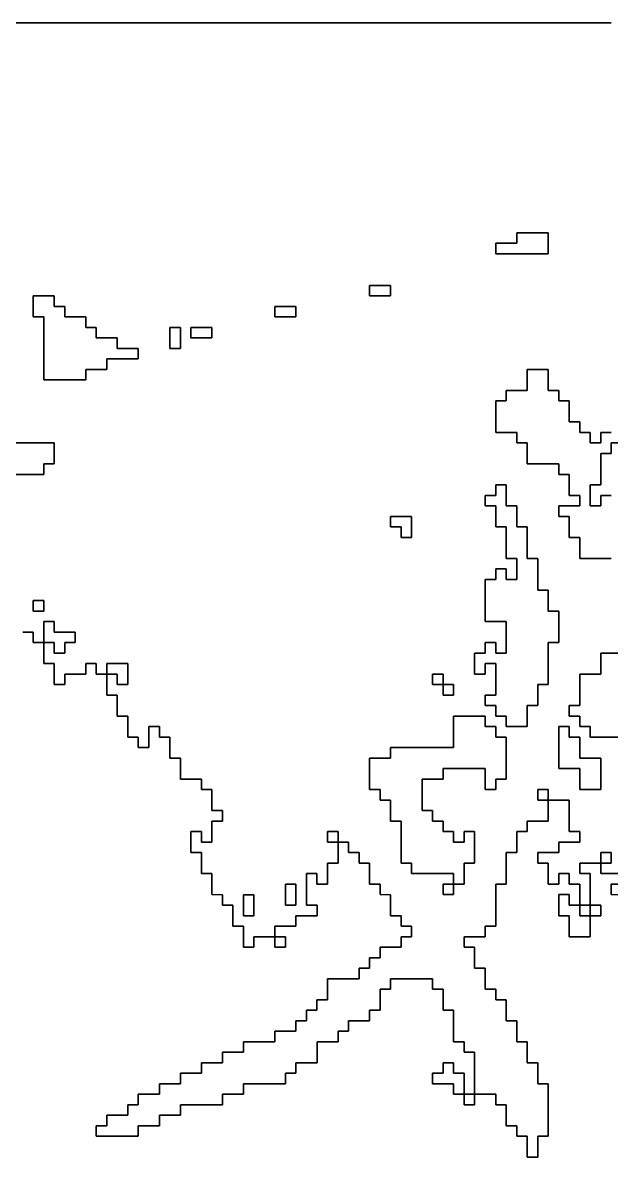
# Model space of a CAD drawing. Header units: metres. Extents: x 553506 to 563855, y 142925 to 150243.
# Drawn here: x 555128 to 555240, y 145784 to 146000 of the extents above; entities that cross this region are included whole.
import ezdxf

# ---------------------------------------------------------------- set-up
doc = ezdxf.new("R2010")
doc.units = ezdxf.units.M
doc.layers.add('C-FLOOD_ZONE_3', color=150, linetype='Continuous')

msp = doc.modelspace()

# ---------------------------------------------------------------- linework, layer by layer
at = {"layer": 'C-FLOOD_ZONE_3'}
for points in [[(555116.001, 146000), (555141.999, 146000), (555168.001, 146000), (555213.999, 146000), (555220.001, 146000), (555236, 146000), (555237.999, 146000), (555240.001, 146000)], [(555240.001, 146000), (555237.999, 146000), (555236, 146000), (555220.001, 146000), (555213.999, 146000), (555168.001, 146000), (555141.999, 146000), (555116.001, 146000)], [(555240.0006, 145898.0006), (555234.001, 145898.001), (555234.0006, 145902.0006), (555232.001, 145902.001), (555232.0006, 145906.0006), (555230.001, 145906.001), (555230.001, 145907.999), (555234.0006, 145907.9994), (555234.0006, 145910.0006), (555232.001, 145910.001), (555232.0006, 145914.0006), (555230.001, 145914.001), (555230.0006, 145916.0006), (555224.001, 145916.001), (555224.0006, 145920.0006), (555222.001, 145920.001), (555222.0006, 145922.0006), (555218.001, 145922.001), (555218.001, 145927.999), (555220.0006, 145927.9994), (555220.001, 145929.999), (555224.0006, 145929.9994), (555224.001, 145933.999), (555227.999, 145933.999), (555227.9994, 145929.9994), (555229.999, 145929.999), (555229.9994, 145927.9994), (555231.999, 145927.999), (555231.9994, 145923.9994), (555233.999, 145923.999), (555233.9994, 145921.9994), (555235.999, 145921.999), (555235.9994, 145919.9994), (555238.0006, 145919.9994), (555238.001, 145921.999), (555240.0006, 145921.9994)], [(555240.0006, 145921.9994), (555238.001, 145921.999), (555238.0006, 145919.9994), (555235.9994, 145919.9994), (555235.999, 145921.999), (555233.9994, 145921.9994), (555233.999, 145923.999), (555231.9994, 145923.9994), (555231.999, 145927.999), (555229.9994, 145927.9994), (555229.999, 145929.999), (555227.9994, 145929.9994), (555227.999, 145933.999), (555224.001, 145933.999), (555224.0006, 145929.9994), (555220.001, 145929.999), (555220.0006, 145927.9994), (555218.001, 145927.999), (555218.001, 145922.001), (555222.0006, 145922.0006), (555222.001, 145920.001), (555224.0006, 145920.0006), (555224.001, 145916.001), (555230.0006, 145916.0006), (555230.001, 145914.001), (555232.0006, 145914.0006), (555232.001, 145910.001), (555234.0006, 145910.0006), (555234.0006, 145907.9994), (555230.001, 145907.999), (555230.001, 145906.001), (555232.0006, 145906.0006), (555232.001, 145902.001), (555234.0006, 145902.0006), (555234.001, 145898.001), (555240.0006, 145898.0006)], [(555125.9994, 145919.9994), (555133.999, 145919.999), (555133.999, 145916.001), (555131.9994, 145916.0006), (555131.999, 145914.001), (555125.9994, 145914.0006)], [(555125.9994, 145914.0006), (555131.999, 145914.001), (555131.9994, 145916.0006), (555133.999, 145916.001), (555133.999, 145919.999), (555125.9994, 145919.9994)], [(555241.999, 145920.001), (555239.9994, 145920.0006), (555239.999, 145918.001), (555237.9994, 145918.0006), (555237.999, 145912.001), (555235.9994, 145912.0006), (555235.9994, 145907.9994), (555238.0006, 145907.9994), (555238.001, 145909.999), (555240.0006, 145909.9994)], [(555240.0006, 145909.9994), (555238.001, 145909.999), (555238.0006, 145907.9994), (555235.9994, 145907.9994), (555235.9994, 145912.0006), (555237.999, 145912.001), (555237.9994, 145918.0006), (555239.999, 145918.001), (555239.9994, 145920.0006), (555241.999, 145920.001)], [(555127.9994, 145883.9994), (555129.999, 145883.999), (555129.9994, 145881.9994), (555132, 145882), (555131.9994, 145877.9994), (555133.999, 145877.999), (555133.9994, 145873.9994), (555136.0006, 145873.9994), (555136.001, 145875.999), (555140.0006, 145875.9994), (555140.001, 145877.999), (555141.999, 145877.999), (555141.9994, 145875.9994), (555144, 145876), (555143.9994, 145871.9994), (555145.999, 145871.999), (555145.9994, 145867.9994), (555147.999, 145867.999), (555147.9994, 145863.9994), (555149.999, 145863.999), (555149.9994, 145861.9994), (555152.0006, 145861.9994), (555152.001, 145865.999), (555153.999, 145865.999), (555153.9994, 145863.9994), (555155.999, 145863.999), (555155.9994, 145859.9994), (555157.999, 145859.999), (555157.9994, 145855.9994), (555161.999, 145855.999), (555161.9994, 145853.9994), (555163.999, 145853.999), (555163.9994, 145849.9994), (555165.999, 145849.999), (555165.999, 145848.001), (555163.9994, 145848.0006), (555163.999, 145844.001), (555162.001, 145844.001), (555162.0006, 145846.0006), (555159.9994, 145846.0006), (555159.9994, 145841.9994), (555161.999, 145841.999), (555161.9994, 145837.9994), (555163.999, 145837.999), (555163.9994, 145833.9994), (555165.999, 145833.999), (555165.9994, 145831.9994), (555167.999, 145831.999), (555167.9994, 145827.9994), (555169.999, 145827.999), (555169.9994, 145823.9994), (555172.0006, 145823.9994), (555172.001, 145825.999), (555176, 145826), (555176.001, 145827.999), (555180.0006, 145827.9994), (555180.001, 145829.999), (555184.0006, 145829.9994), (555184.0006, 145832.0006), (555182.001, 145832.001), (555182.001, 145837.999), (555183.999, 145837.999), (555183.9994, 145835.9994), (555186.0006, 145835.9994), (555186.001, 145839.999), (555188.0006, 145839.9994), (555188, 145844), (555189.999, 145843.999), (555189.9994, 145841.9994), (555191.999, 145841.999), (555191.9994, 145839.9994), (555193.999, 145839.999), (555193.9994, 145835.9994), (555195.999, 145835.999), (555195.9994, 145833.9994), (555197.999, 145833.999), (555197.9994, 145829.9994), (555199.999, 145829.999), (555199.9994, 145827.9994), (555201.999, 145827.999), (555201.999, 145826.001), (555199.9994, 145826.0006), (555199.999, 145824.001), (555195.9994, 145824.0006), (555195.999, 145822.001), (555193.9994, 145822.0006), (555193.999, 145820.001), (555191.9994, 145820.0006), (555191.999, 145818.001), (555185.9994, 145818.0006), (555185.999, 145814.001), (555183.9994, 145814.0006), (555183.999, 145812.001), (555181.9994, 145812.0006), (555181.999, 145810.001), (555179.9994, 145810.0006), (555179.999, 145808.001), (555175.9994, 145808.0006), (555175.999, 145806.001), (555169.9994, 145806.0006), (555169.999, 145804.001), (555165.9994, 145804.0006), (555165.999, 145802.001), (555161.9994, 145802.0006), (555161.999, 145800.001), (555157.9994, 145800.0006), (555157.999, 145798.001), (555153.9994, 145798.0006), (555153.999, 145796.001), (555149.9994, 145796.0006), (555149.999, 145794.001), (555147.9994, 145794.0006), (555147.999, 145792.001), (555143.9994, 145792.0006), (555143.999, 145790.001), (555141.9994, 145790.0006), (555141.9994, 145787.9994), (555150.0006, 145787.9994), (555150.001, 145789.999), (555154.0006, 145789.9994), (555154.001, 145791.999), (555158.0006, 145791.9994), (555158.001, 145793.999), (555166.0006, 145793.9994), (555166.001, 145795.999), (555170.0006, 145795.9994), (555170.001, 145797.999), (555178.0006, 145797.9994), (555178.001, 145799.999), (555180.0006, 145799.9994), (555180.001, 145801.999), (555184.0006, 145801.9994), (555184.001, 145805.999), (555188.0006, 145805.9994), (555188.001, 145807.999), (555190.0006, 145807.9994), (555190.001, 145809.999), (555194.0006, 145809.9994), (555194.001, 145811.999), (555196.0006, 145811.9994), (555196.001, 145815.999), (555198.0006, 145815.9994), (555198.001, 145817.999), (555205.999, 145817.999), (555205.9994, 145815.9994), (555207.999, 145815.999), (555207.9994, 145811.9994), (555209.999, 145811.999), (555209.9994, 145805.9994), (555211.999, 145805.999), (555211.9994, 145803.9994), (555213.999, 145803.999), (555214, 145796), (555217.999, 145795.999), (555217.9994, 145793.9994), (555219.999, 145793.999), (555219.9994, 145789.9994), (555221.999, 145789.999), (555221.9994, 145787.9994), (555223.999, 145787.999), (555223.9994, 145783.9994), (555226.0006, 145783.9994), (555226.001, 145787.999), (555228.0006, 145787.9994), (555228.0006, 145798.0006), (555226.001, 145798.001), (555226.0006, 145802.0006), (555224.001, 145802.001), (555224.0006, 145806.0006), (555222.001, 145806.001), (555222.0006, 145810.0006), (555220.001, 145810.001), (555220.0006, 145814.0006), (555218.001, 145814.001), (555218.0006, 145816.0006), (555216.001, 145816.001), (555216.0006, 145820.0006), (555214.001, 145820.001), (555214.0006, 145824.0006), (555212.001, 145824.001), (555212.001, 145825.999), (555216.0006, 145825.9994), (555216.001, 145827.999), (555218.0006, 145827.9994), (555218.001, 145835.999), (555220.0006, 145835.9994), (555220.001, 145841.999), (555222.0006, 145841.9994), (555222.001, 145845.999), (555224.0006, 145845.9994), (555224.001, 145847.999), (555228.0006, 145847.9994), (555228, 145852), (555231.999, 145851.999), (555231.9994, 145845.9994), (555233.999, 145845.999), (555233.999, 145844.001), (555229.9994, 145844.0006), (555229.999, 145842.001), (555225.9994, 145842.0006), (555225.9994, 145839.9994), (555227.999, 145839.999), (555227.9994, 145835.9994), (555230.0006, 145835.9994), (555230.001, 145837.999), (555231.999, 145837.999), (555231.9994, 145835.9994), (555233.999, 145835.999), (555234, 145832), (555232.001, 145832.001), (555232.0006, 145834.0006), (555229.9994, 145834.0006), (555229.9994, 145829.9994), (555231.999, 145829.999), (555231.9994, 145825.9994), (555236.0006, 145825.9994), (555236, 145830), (555238.0006, 145829.9994), (555238.0006, 145832.0006), (555236, 145832), (555236.0006, 145838.0006), (555234.001, 145838.001), (555234.001, 145839.999), (555238, 145840), (555237.9994, 145837.9994), (555241.999, 145837.999)], [(555241.999, 145837.999), (555237.9994, 145837.9994), (555238, 145840), (555234.001, 145839.999), (555234.001, 145838.001), (555236.0006, 145838.0006), (555236, 145832), (555234, 145832), (555233.999, 145835.999), (555231.9994, 145835.9994), (555231.999, 145837.999), (555230.001, 145837.999), (555230.0006, 145835.9994), (555227.9994, 145835.9994), (555227.999, 145839.999), (555225.9994, 145839.9994), (555225.9994, 145842.0006), (555229.999, 145842.001), (555229.9994, 145844.0006), (555233.999, 145844.001), (555233.999, 145845.999), (555231.9994, 145845.9994), (555231.999, 145851.999), (555228, 145852), (555228.0006, 145847.9994), (555224.001, 145847.999), (555224.0006, 145845.9994), (555222.001, 145845.999), (555222.0006, 145841.9994), (555220.001, 145841.999), (555220.0006, 145835.9994), (555218.001, 145835.999), (555218.0006, 145827.9994), (555216.001, 145827.999), (555216.0006, 145825.9994), (555212.001, 145825.999), (555212.001, 145824.001), (555214.0006, 145824.0006), (555214.001, 145820.001), (555216.0006, 145820.0006), (555216.001, 145816.001), (555218.0006, 145816.0006), (555218.001, 145814.001), (555220.0006, 145814.0006), (555220.001, 145810.001), (555222.0006, 145810.0006), (555222.001, 145806.001), (555224.0006, 145806.0006), (555224.001, 145802.001), (555226.0006, 145802.0006), (555226.001, 145798.001), (555228.0006, 145798.0006), (555228.0006, 145787.9994), (555226.001, 145787.999), (555226.0006, 145783.9994), (555223.9994, 145783.9994), (555223.999, 145787.999), (555221.9994, 145787.9994), (555221.999, 145789.999), (555219.9994, 145789.9994), (555219.999, 145793.999), (555217.9994, 145793.9994), (555217.999, 145795.999), (555214, 145796), (555213.999, 145803.999), (555211.9994, 145803.9994), (555211.999, 145805.999), (555209.9994, 145805.9994), (555209.999, 145811.999), (555207.9994, 145811.9994), (555207.999, 145815.999), (555205.9994, 145815.9994), (555205.999, 145817.999), (555198.001, 145817.999), (555198.0006, 145815.9994), (555196.001, 145815.999), (555196.0006, 145811.9994), (555194.001, 145811.999), (555194.0006, 145809.9994), (555190.001, 145809.999), (555190.0006, 145807.9994), (555188.001, 145807.999), (555188.0006, 145805.9994), (555184.001, 145805.999), (555184.0006, 145801.9994), (555180.001, 145801.999), (555180.0006, 145799.9994), (555178.001, 145799.999), (555178.0006, 145797.9994), (555170.001, 145797.999), (555170.0006, 145795.9994), (555166.001, 145795.999), (555166.0006, 145793.9994), (555158.001, 145793.999), (555158.0006, 145791.9994), (555154.001, 145791.999), (555154.0006, 145789.9994), (555150.001, 145789.999), (555150.0006, 145787.9994), (555141.9994, 145787.9994), (555141.9994, 145790.0006), (555143.999, 145790.001), (555143.9994, 145792.0006), (555147.999, 145792.001), (555147.9994, 145794.0006), (555149.999, 145794.001), (555149.9994, 145796.0006), (555153.999, 145796.001), (555153.9994, 145798.0006), (555157.999, 145798.001), (555157.9994, 145800.0006), (555161.999, 145800.001), (555161.9994, 145802.0006), (555165.999, 145802.001), (555165.9994, 145804.0006), (555169.999, 145804.001), (555169.9994, 145806.0006), (555175.999, 145806.001), (555175.9994, 145808.0006), (555179.999, 145808.001), (555179.9994, 145810.0006), (555181.999, 145810.001), (555181.9994, 145812.0006), (555183.999, 145812.001), (555183.9994, 145814.0006), (555185.999, 145814.001), (555185.9994, 145818.0006), (555191.999, 145818.001), (555191.9994, 145820.0006), (555193.999, 145820.001), (555193.9994, 145822.0006), (555195.999, 145822.001), (555195.9994, 145824.0006), (555199.999, 145824.001), (555199.9994, 145826.0006), (555201.999, 145826.001), (555201.999, 145827.999), (555199.9994, 145827.9994), (555199.999, 145829.999), (555197.9994, 145829.9994), (555197.999, 145833.999), (555195.9994, 145833.9994), (555195.999, 145835.999), (555193.9994, 145835.9994), (555193.999, 145839.999), (555191.9994, 145839.9994), (555191.999, 145841.999), (555189.9994, 145841.9994), (555189.999, 145843.999), (555188, 145844), (555188.0006, 145839.9994), (555186.001, 145839.999), (555186.0006, 145835.9994), (555183.9994, 145835.9994), (555183.999, 145837.999), (555182.001, 145837.999), (555182.001, 145832.001), (555184.0006, 145832.0006), (555184.0006, 145829.9994), (555180.001, 145829.999), (555180.0006, 145827.9994), (555176.001, 145827.999), (555176, 145826), (555172.001, 145825.999), (555172.0006, 145823.9994), (555169.9994, 145823.9994), (555169.999, 145827.999), (555167.9994, 145827.9994), (555167.999, 145831.999), (555165.9994, 145831.9994), (555165.999, 145833.999), (555163.9994, 145833.9994), (555163.999, 145837.999), (555161.9994, 145837.9994), (555161.999, 145841.999), (555159.9994, 145841.9994), (555159.9994, 145846.0006), (555162.0006, 145846.0006), (555162.001, 145844.001), (555163.999, 145844.001), (555163.9994, 145848.0006), (555165.999, 145848.001), (555165.999, 145849.999), (555163.9994, 145849.9994), (555163.999, 145853.999), (555161.9994, 145853.9994), (555161.999, 145855.999), (555157.9994, 145855.9994), (555157.999, 145859.999), (555155.9994, 145859.9994), (555155.999, 145863.999), (555153.9994, 145863.9994), (555153.999, 145865.999), (555152.001, 145865.999), (555152.0006, 145861.9994), (555149.9994, 145861.9994), (555149.999, 145863.999), (555147.9994, 145863.9994), (555147.999, 145867.999), (555145.9994, 145867.9994), (555145.999, 145871.999), (555143.9994, 145871.9994), (555144, 145876), (555141.9994, 145875.9994), (555141.999, 145877.999), (555140.001, 145877.999), (555140.0006, 145875.9994), (555136.001, 145875.999), (555136.0006, 145873.9994), (555133.9994, 145873.9994), (555133.999, 145877.999), (555131.9994, 145877.9994), (555132, 145882), (555129.9994, 145881.9994), (555129.999, 145883.999), (555127.9994, 145883.9994)], [(555246.0006, 145864.0006), (555236.001, 145864.001), (555236.0006, 145866.0006), (555234.001, 145866.001), (555234.0006, 145868.0006), (555232.001, 145868.001), (555232.001, 145869.999), (555234.0006, 145869.9994), (555234.001, 145875.999), (555238.0006, 145875.9994), (555238.001, 145879.999), (555242.0006, 145879.9994)], [(555242.0006, 145879.9994), (555238.001, 145879.999), (555238.0006, 145875.9994), (555234.001, 145875.999), (555234.0006, 145869.9994), (555232.001, 145869.999), (555232.001, 145868.001), (555234.0006, 145868.0006), (555234.001, 145866.001), (555236.0006, 145866.0006), (555236.001, 145864.001), (555246.0006, 145864.0006)], [(555241.999, 145836.001), (555239.9994, 145836.0006), (555239.9994, 145833.9994), (555243.999, 145833.999)], [(555243.999, 145833.999), (555239.9994, 145833.9994), (555239.9994, 145836.0006), (555241.999, 145836.001)]]:
    msp.add_lwpolyline(points, dxfattribs=at)
for points in [[(555227.999, 145959.999), (555227.999, 145956.001), (555218.001, 145956.001), (555218.001, 145957.999), (555222.0006, 145957.9994), (555222.001, 145959.999), (555227.999, 145959.999)], [(555218.001, 145956.001), (555227.999, 145956.001), (555227.999, 145959.999), (555222.001, 145959.999), (555222.0006, 145957.9994), (555218.001, 145957.999), (555218.001, 145956.001)], [(555194.001, 145948.001), (555194.001, 145949.999), (555197.999, 145949.999), (555197.999, 145948.001), (555196, 145948.001), (555194.001, 145948.001)], [(555196, 145948.001), (555197.999, 145948.001), (555197.999, 145949.999), (555194.001, 145949.999), (555194.001, 145948.001), (555196, 145948.001)], [(555139.9994, 145941.9994), (555141.999, 145941.999), (555141.9994, 145939.9994), (555145.999, 145939.999), (555145.9994, 145937.9994), (555149.999, 145937.999), (555149.999, 145936.001), (555148, 145936.001), (555143.9994, 145936.0006), (555143.999, 145934.001), (555142, 145934.001), (555139.9994, 145934.0006), (555139.999, 145932.001), (555132.001, 145932.001), (555132.001, 145936), (555132.0006, 145944.0006), (555130.001, 145944.001), (555130.001, 145947.999), (555133.999, 145947.999), (555133.9994, 145945.9994), (555135.999, 145945.999), (555135.9994, 145943.9994), (555139.999, 145943.999), (555139.9994, 145941.9994)], [(555143.999, 145934.001), (555143.9994, 145936.0006), (555148, 145936.001), (555149.999, 145936.001), (555149.999, 145937.999), (555145.9994, 145937.9994), (555145.999, 145939.999), (555141.9994, 145939.9994), (555141.999, 145941.999), (555139.9994, 145941.9994), (555139.999, 145943.999), (555135.9994, 145943.9994), (555135.999, 145945.999), (555133.9994, 145945.9994), (555133.999, 145947.999), (555130.001, 145947.999), (555130.001, 145944.001), (555132.0006, 145944.0006), (555132.001, 145936), (555132.001, 145932.001), (555139.999, 145932.001), (555139.9994, 145934.0006), (555142, 145934.001), (555143.999, 145934.001)], [(555176.001, 145944.001), (555176.001, 145945.999), (555179.999, 145945.999), (555179.999, 145944.001), (555176.001, 145944.001)], [(555179.999, 145944.001), (555179.999, 145945.999), (555176.001, 145945.999), (555176.001, 145944.001), (555179.999, 145944.001)], [(555156.001, 145938.001), (555156.001, 145941.999), (555157.999, 145941.999), (555157.999, 145938.001), (555156.001, 145938.001)], [(555157.999, 145938.001), (555157.999, 145941.999), (555156.001, 145941.999), (555156.001, 145938.001), (555157.999, 145938.001)], [(555160.001, 145940.001), (555160.001, 145941.999), (555163.999, 145941.999), (555163.999, 145940.001), (555160.001, 145940.001)], [(555163.999, 145940.001), (555163.999, 145941.999), (555160.001, 145941.999), (555160.001, 145940.001), (555163.999, 145940.001)], [(555214.001, 145876.001), (555214.001, 145879.999), (555216.0006, 145879.9994), (555216.001, 145881.999), (555217.999, 145881.999), (555217.9994, 145879.9994), (555220.0006, 145879.9994), (555220.0006, 145886.0006), (555216.001, 145886.001), (555216.001, 145893.999), (555218.0006, 145893.9994), (555218.001, 145895.999), (555219.999, 145895.999), (555219.9994, 145893.9994), (555222.0006, 145893.9994), (555222.0006, 145898.0006), (555220.001, 145898.001), (555220.0006, 145904.0006), (555218.001, 145904.001), (555218.0006, 145908.0006), (555216.001, 145908.001), (555216.001, 145909.999), (555218.0006, 145909.9994), (555218.001, 145911.999), (555219.999, 145911.999), (555219.9994, 145907.9994), (555221.999, 145907.999), (555221.9994, 145903.9994), (555223.999, 145903.999), (555223.9994, 145897.9994), (555225.999, 145897.999), (555225.9994, 145891.9994), (555227.999, 145891.999), (555227.9994, 145887.9994), (555229.999, 145887.999), (555229.999, 145882.001), (555227.9994, 145882.0006), (555227.999, 145874.001), (555225.9994, 145874.0006), (555225.999, 145870.001), (555223.9994, 145870.0006), (555223.999, 145866.001), (555220.001, 145866.001), (555220.0006, 145868.0006), (555218.001, 145868.001), (555218.0006, 145870.0006), (555216.001, 145870.001), (555216.001, 145871.999), (555218.0006, 145871.9994), (555218.0006, 145878.0006), (555215.9994, 145878.0006), (555215.999, 145876.001), (555214.001, 145876.001)], [(555220.0006, 145904.0006), (555220.001, 145898.001), (555222.0006, 145898.0006), (555222.0006, 145893.9994), (555219.9994, 145893.9994), (555219.999, 145895.999), (555218.001, 145895.999), (555218.0006, 145893.9994), (555216.001, 145893.999), (555216.001, 145886.001), (555220.0006, 145886.0006), (555220.0006, 145879.9994), (555217.9994, 145879.9994), (555217.999, 145881.999), (555216.001, 145881.999), (555216.0006, 145879.9994), (555214.001, 145879.999), (555214.001, 145876.001), (555215.999, 145876.001), (555215.9994, 145878.0006), (555218.0006, 145878.0006), (555218.0006, 145871.9994), (555216.001, 145871.999), (555216.001, 145870.001), (555218.0006, 145870.0006), (555218.001, 145868.001), (555220.0006, 145868.0006), (555220.001, 145866.001), (555223.999, 145866.001), (555223.9994, 145870.0006), (555225.999, 145870.001), (555225.9994, 145874.0006), (555227.999, 145874.001), (555227.9994, 145882.0006), (555229.999, 145882.001), (555229.999, 145887.999), (555227.9994, 145887.9994), (555227.999, 145891.999), (555225.9994, 145891.9994), (555225.999, 145897.999), (555223.9994, 145897.9994), (555223.999, 145903.999), (555221.9994, 145903.9994), (555221.999, 145907.999), (555219.9994, 145907.9994), (555219.999, 145911.999), (555218.001, 145911.999), (555218.0006, 145909.9994), (555216.001, 145909.999), (555216.001, 145908.001), (555218.0006, 145908.0006), (555218.001, 145904.001), (555220.0006, 145904.0006)], [(555198.001, 145905.999), (555201.999, 145905.999), (555201.999, 145902.001), (555200.001, 145902.001), (555200.0006, 145904.0006), (555198.001, 145904.001), (555198.001, 145905.999)], [(555201.999, 145902.001), (555201.999, 145905.999), (555198.001, 145905.999), (555198.001, 145904.001), (555200.0006, 145904.0006), (555200.001, 145902.001), (555201.999, 145902.001)], [(555130.001, 145888.001), (555130.001, 145889.999), (555131.999, 145889.999), (555131.999, 145888.001), (555130.001, 145888.001)], [(555131.999, 145888.001), (555131.999, 145889.999), (555130.001, 145889.999), (555130.001, 145888.001), (555131.999, 145888.001)], [(555132.001, 145885.999), (555133.999, 145885.999), (555133.9994, 145883.9994), (555137.999, 145883.999), (555137.999, 145882.001), (555135.9994, 145882.0006), (555135.999, 145880.001), (555134.001, 145880.001), (555134.0006, 145882.0006), (555132, 145882), (555132.001, 145885.999)], [(555134.0006, 145882.0006), (555134.001, 145880.001), (555135.999, 145880.001), (555135.9994, 145882.0006), (555137.999, 145882.001), (555137.999, 145883.999), (555133.9994, 145883.9994), (555133.999, 145885.999), (555132.001, 145885.999), (555132, 145882), (555134.0006, 145882.0006)], [(555144.001, 145877.999), (555147.999, 145877.999), (555147.999, 145874.001), (555146.001, 145874.001), (555146.0006, 145876.0006), (555144, 145876), (555144.001, 145877.999)], [(555146.0006, 145876.0006), (555146.001, 145874.001), (555147.999, 145874.001), (555147.999, 145877.999), (555144.001, 145877.999), (555144, 145876), (555146.0006, 145876.0006)], [(555207.999, 145875.999), (555208, 145874), (555206.001, 145874.001), (555206.001, 145875.999), (555207.999, 145875.999)], [(555206.001, 145875.999), (555206.001, 145874.001), (555208, 145874), (555207.999, 145875.999), (555206.001, 145875.999)], [(555208.001, 145872.001), (555208, 145874), (555209.999, 145873.999), (555209.999, 145872.001), (555208.001, 145872.001)], [(555208.001, 145872.001), (555209.999, 145872.001), (555209.999, 145873.999), (555208, 145874), (555208.001, 145872.001)], [(555205.999, 145849.999), (555205.9994, 145847.9994), (555207.999, 145847.999), (555207.9994, 145845.9994), (555209.999, 145845.999), (555209.9994, 145843.9994), (555212.0006, 145843.9994), (555212.001, 145845.999), (555213.999, 145845.999), (555213.999, 145840.001), (555211.9994, 145840.0006), (555211.999, 145836.001), (555210, 145836), (555210.0006, 145838.0006), (555202.001, 145838.001), (555202.0006, 145840.0006), (555200.001, 145840.001), (555200.0006, 145848.0006), (555198.001, 145848.001), (555198.0006, 145852.0006), (555196.001, 145852.001), (555196.0006, 145854.0006), (555194.001, 145854.001), (555194.001, 145859.999), (555198.0006, 145859.9994), (555198.001, 145861.999), (555210.0006, 145861.9994), (555210.001, 145867.999), (555215.999, 145867.999), (555215.9994, 145865.9994), (555217.999, 145865.999), (555217.9994, 145863.9994), (555219.999, 145863.999), (555219.999, 145856.001), (555217.9994, 145856.0006), (555217.999, 145854.001), (555216.001, 145854.001), (555216.0006, 145858.0006), (555207.9994, 145858.0006), (555207.999, 145856.001), (555203.9994, 145856.0006), (555203.9994, 145849.9994), (555205.999, 145849.999)], [(555209.999, 145845.999), (555207.9994, 145845.9994), (555207.999, 145847.999), (555205.9994, 145847.9994), (555205.999, 145849.999), (555203.9994, 145849.9994), (555203.9994, 145856.0006), (555207.999, 145856.001), (555207.9994, 145858.0006), (555216.0006, 145858.0006), (555216.001, 145854.001), (555217.999, 145854.001), (555217.9994, 145856.0006), (555219.999, 145856.001), (555219.999, 145863.999), (555217.9994, 145863.9994), (555217.999, 145865.999), (555215.9994, 145865.9994), (555215.999, 145867.999), (555210.001, 145867.999), (555210.0006, 145861.9994), (555198.001, 145861.999), (555198.0006, 145859.9994), (555194.001, 145859.999), (555194.001, 145854.001), (555196.0006, 145854.0006), (555196.001, 145852.001), (555198.0006, 145852.0006), (555198.001, 145848.001), (555200.0006, 145848.0006), (555200.001, 145840.001), (555202.0006, 145840.0006), (555202.001, 145838.001), (555210.0006, 145838.0006), (555210, 145836), (555211.999, 145836.001), (555211.9994, 145840.0006), (555213.999, 145840.001), (555213.999, 145845.999), (555212.001, 145845.999), (555212.0006, 145843.9994), (555209.9994, 145843.9994), (555209.999, 145845.999)], [(555230.001, 145865.999), (555231.999, 145865.999), (555231.9994, 145863.9994), (555233.999, 145863.999), (555233.9994, 145859.9994), (555237.999, 145859.999), (555237.999, 145854.001), (555234.001, 145854.001), (555234.0006, 145858.0006), (555230.001, 145858.001), (555230.001, 145865.999)], [(555231.9994, 145863.9994), (555231.999, 145865.999), (555230.001, 145865.999), (555230.001, 145858.001), (555234.0006, 145858.0006), (555234.001, 145854.001), (555237.999, 145854.001), (555237.999, 145859.999), (555233.9994, 145859.9994), (555233.999, 145863.999), (555231.9994, 145863.9994)], [(555227.999, 145853.999), (555228, 145852), (555226.001, 145852.001), (555226.001, 145853.999), (555227.999, 145853.999)], [(555227.999, 145853.999), (555226.001, 145853.999), (555226.001, 145852.001), (555228, 145852), (555227.999, 145853.999)], [(555187.999, 145845.999), (555188, 145844), (555186.001, 145844.001), (555186.001, 145845.999), (555187.999, 145845.999)], [(555187.999, 145845.999), (555186.001, 145845.999), (555186.001, 145844.001), (555188, 145844), (555187.999, 145845.999)], [(555239.999, 145840.001), (555238, 145840), (555238.001, 145841.999), (555239.999, 145841.999), (555239.999, 145840.001)], [(555239.999, 145840.001), (555239.999, 145841.999), (555238.001, 145841.999), (555238, 145840), (555239.999, 145840.001)], [(555178.001, 145832.001), (555178.001, 145835.999), (555179.999, 145835.999), (555179.999, 145832.001), (555178.001, 145832.001)], [(555179.999, 145832.001), (555179.999, 145835.999), (555178.001, 145835.999), (555178.001, 145832.001), (555179.999, 145832.001)], [(555208.001, 145835.999), (555210, 145836), (555209.999, 145834.001), (555208.001, 145834.001), (555208.001, 145835.999)], [(555208.001, 145835.999), (555208.001, 145834.001), (555209.999, 145834.001), (555210, 145836), (555208.001, 145835.999)], [(555170.001, 145830.001), (555170.001, 145833.999), (555171.999, 145833.999), (555171.999, 145830.001), (555170.001, 145830.001)], [(555171.999, 145830.001), (555171.999, 145833.999), (555170.001, 145833.999), (555170.001, 145830.001), (555171.999, 145830.001)], [(555229.9994, 145829.9994), (555229.9994, 145834.0006), (555232.0006, 145834.0006), (555232.001, 145832.001), (555234, 145832), (555234.001, 145830.001), (555236, 145830), (555236.0006, 145825.9994), (555231.9994, 145825.9994), (555231.999, 145829.999), (555229.9994, 145829.9994)], [(555236, 145832), (555236, 145830), (555234.001, 145830.001), (555234, 145832), (555236, 145832)], [(555236, 145832), (555238.0006, 145832.0006), (555238.0006, 145829.9994), (555236, 145830), (555236, 145832)], [(555175.9994, 145823.9994), (555178.0006, 145823.9994), (555178.0006, 145826.0006), (555176, 145826), (555175.9994, 145823.9994)], [(555178.0006, 145826.0006), (555178.0006, 145823.9994), (555175.9994, 145823.9994), (555176, 145826), (555178.0006, 145826.0006)], [(555212.0006, 145800.0006), (555210.001, 145800.001), (555210.0006, 145802.0006), (555207.9994, 145802.0006), (555207.999, 145800.001), (555205.9994, 145800.0006), (555205.9994, 145797.9994), (555209.999, 145797.999), (555209.9994, 145795.9994), (555212, 145796), (555212.0006, 145800.0006)], [(555205.9994, 145797.9994), (555205.9994, 145800.0006), (555207.999, 145800.001), (555207.9994, 145802.0006), (555210.0006, 145802.0006), (555210.001, 145800.001), (555212.0006, 145800.0006), (555212, 145796), (555209.9994, 145795.9994), (555209.999, 145797.999), (555205.9994, 145797.9994)], [(555212, 145796), (555211.9994, 145793.9994), (555214.0006, 145793.9994), (555214, 145796), (555212, 145796)], [(555214, 145796), (555214.0006, 145793.9994), (555211.9994, 145793.9994), (555212, 145796), (555214, 145796)]]:
    msp.add_lwpolyline(points, close=True, dxfattribs=at)

doc.saveas('drawing.dxf')
